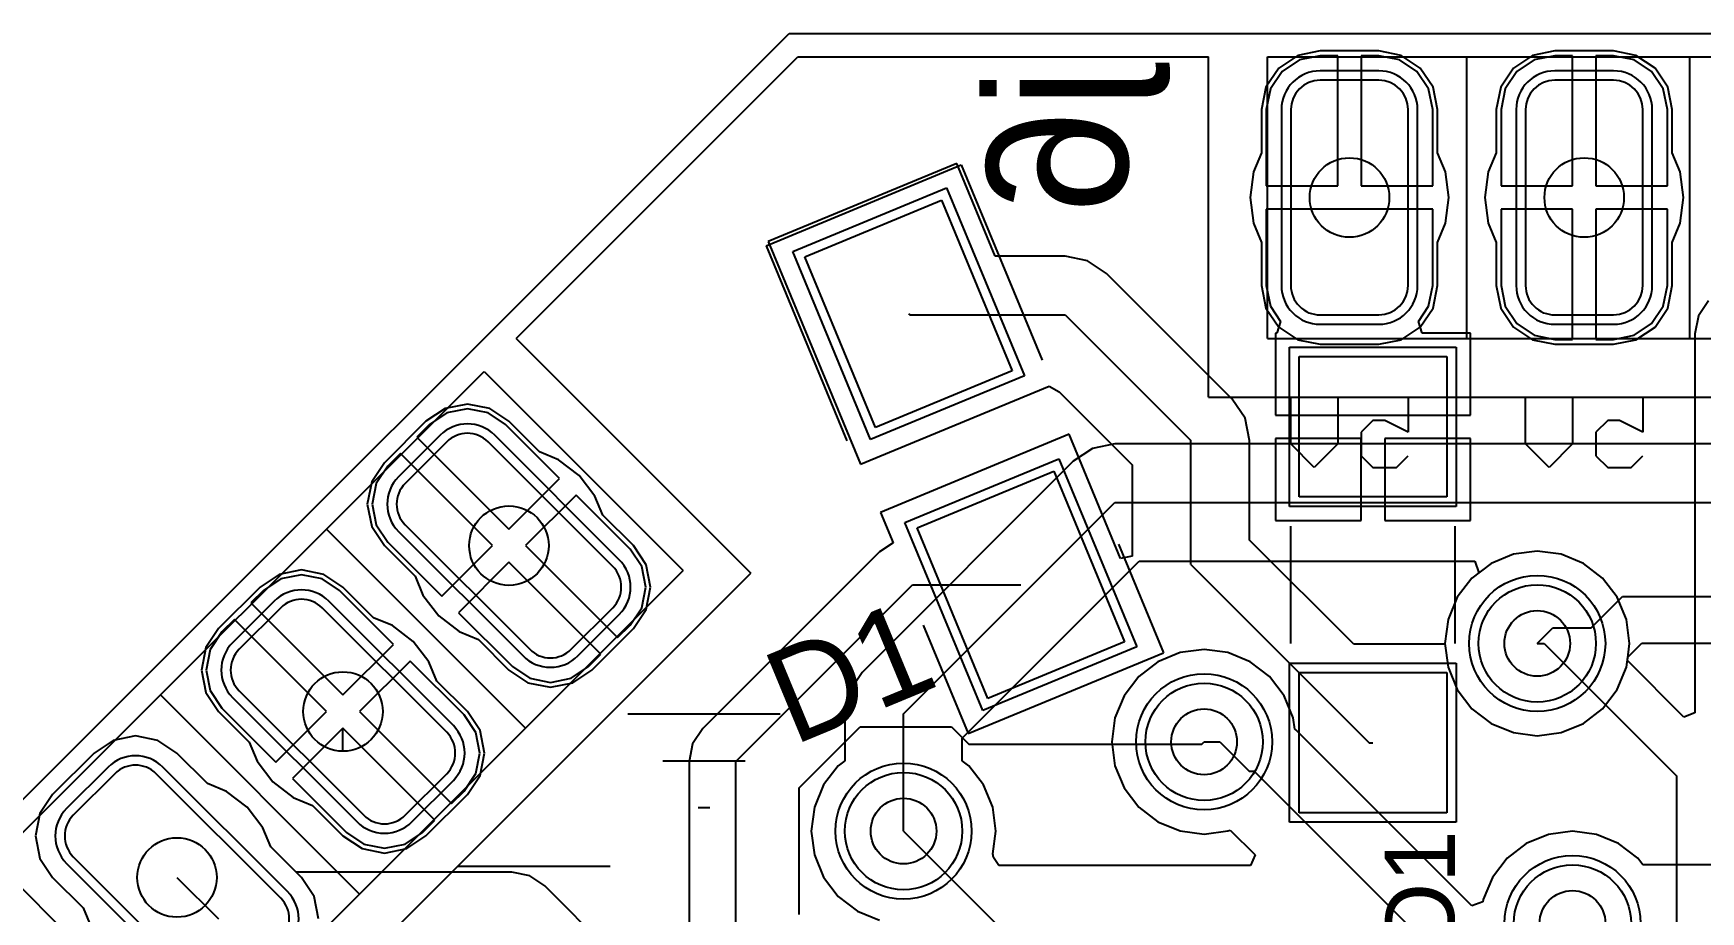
# Model space of a CAD drawing. Header units: millimetres. Extents: x 0 to 2.36, y 0 to 2.36.
# Drawn here: x 0.369 to 1.08, y 1.986 to 2.36 of the extents above; entities that cross this region are included whole.
import ezdxf

# ---------------------------------------------------------------- set-up
doc = ezdxf.new("R2010")
doc.units = ezdxf.units.MM
doc.header["$MEASUREMENT"] = 0
for name, color, linetype in [('BottomLayer', 5, 'Continuous'), ('BottomOverlay', 54, 'Continuous'), ('BottomSolder', 6, 'Continuous'), ('MultiLayer', 9, 'Continuous'), ('PadHoleLayer', 156, 'Continuous'), ('TopLayer', 1, 'Continuous'), ('TopOverlay', 2, 'Continuous'), ('TopPaste', 8, 'Continuous'), ('TopSolder', 216, 'Continuous'), ('ViaHoleLayer', 16, 'Continuous')]:
    doc.layers.add(name, color=color, linetype=linetype)

# ---------------------------------------------------------------- blocks, each defined once
blk = doc.blocks.new('___6_______B_2')
at = {"layer": 'BottomLayer'}
for p, q in [((0.0375, 0.025), (-0.0375, 0.025)), ((-0.05, 0.0125), (-0.05, -0.0125)), ((0.05, -0.0125), (0.05, 0.0125)), ((-0.0375, -0.025), (0.0375, -0.025)), ((0.0375, -0.075), (-0.0375, -0.075)), ((-0.05, -0.0875), (-0.05, -0.1125)), ((0.05, -0.1125), (0.05, -0.0875)), ((-0.0375, -0.125), (0.0375, -0.125)), ((0.0375, -0.175), (-0.0375, -0.175)), ((-0.05, -0.1875), (-0.05, -0.2125)), ((0.05, -0.2125), (0.05, -0.1875)), ((-0.0375, -0.225), (0.0375, -0.225)), ((0.0375, -0.275), (-0.0375, -0.275)), ((-0.05, -0.2875), (-0.05, -0.3125)), ((0.05, -0.3125), (0.05, -0.2875)), ((-0.0375, -0.325), (0.0375, -0.325)), ((0.0375, -0.375), (-0.0375, -0.375)), ((-0.05, -0.3875), (-0.05, -0.4125)), ((0.05, -0.4125), (0.05, -0.3875)), ((-0.0375, -0.425), (0.0375, -0.425)), ((0.0375, -0.475), (-0.0375, -0.475)), ((-0.05, -0.4875), (-0.05, -0.5125)), ((0.05, -0.5125), (0.05, -0.4875)), ((-0.0375, -0.525), (0.0375, -0.525))]:
    blk.add_line(p, q, dxfattribs=at)
for centre, start, end in [((-0.0375, 0.0125), 90, 180), ((0.0375, 0.0125), 0, 90), ((-0.0375, -0.0125), 180, 270), ((0.0375, -0.0125), 270, 0), ((-0.0375, -0.0875), 90, 180), ((0.0375, -0.0875), 0, 90), ((-0.0375, -0.1125), 180, 270), ((0.0375, -0.1125), 270, 0), ((-0.0375, -0.1875), 90, 180), ((0.0375, -0.1875), 0, 90), ((-0.0375, -0.2125), 180, 270), ((0.0375, -0.2125), 270, 0), ((-0.0375, -0.2875), 90, 180), ((0.0375, -0.2875), 0, 90), ((-0.0375, -0.3125), 180, 270), ((0.0375, -0.3125), 270, 0), ((-0.0375, -0.3875), 90, 180), ((0.0375, -0.3875), 0, 90), ((-0.0375, -0.4125), 180, 270), ((0.0375, -0.4125), 270, 0), ((-0.0375, -0.4875), 90, 180), ((0.0375, -0.4875), 0, 90), ((-0.0375, -0.5125), 180, 270), ((0.0375, -0.5125), 270, 0)]:
    blk.add_arc(centre, 0.0125, start, end, dxfattribs=at)
at = {"layer": 'BottomOverlay'}
for p, q in [((-0.06, 0.045), (0.06, 0.045)), ((-0.06, -0.535), (-0.06, 0.045)), ((0.06, -0.535), (0.06, 0.045)), ((-0.06, -0.05), (0.06, -0.05)), ((-0.06, -0.15), (0.06, -0.15)), ((-0.06, -0.25), (0.06, -0.25)), ((-0.06, -0.355), (0.06, -0.355)), ((-0.06, -0.45), (0.06, -0.45)), ((-0.06, -0.535), (0.06, -0.535))]:
    blk.add_line(p, q, dxfattribs=at)
at = {"layer": 'BottomSolder'}
for p, q in [((0.0375, 0.029), (-0.0375, 0.029)), ((-0.054, 0.0125), (-0.054, -0.0125)), ((0.054, -0.0125), (0.054, 0.0125)), ((-0.0375, -0.029), (0.0375, -0.029)), ((0.0375, -0.071), (-0.0375, -0.071)), ((-0.054, -0.0875), (-0.054, -0.1125)), ((0.054, -0.1125), (0.054, -0.0875)), ((-0.0375, -0.129), (0.0375, -0.129)), ((0.0375, -0.171), (-0.0375, -0.171)), ((-0.054, -0.1875), (-0.054, -0.2125)), ((0.054, -0.2125), (0.054, -0.1875)), ((-0.0375, -0.229), (0.0375, -0.229)), ((0.0375, -0.271), (-0.0375, -0.271)), ((-0.054, -0.2875), (-0.054, -0.3125)), ((0.054, -0.3125), (0.054, -0.2875)), ((-0.0375, -0.329), (0.0375, -0.329)), ((0.0375, -0.371), (-0.0375, -0.371)), ((-0.054, -0.3875), (-0.054, -0.4125)), ((0.054, -0.4125), (0.054, -0.3875)), ((-0.0375, -0.429), (0.0375, -0.429)), ((0.0375, -0.471), (-0.0375, -0.471)), ((-0.054, -0.4875), (-0.054, -0.5125)), ((0.054, -0.5125), (0.054, -0.4875)), ((-0.0375, -0.529), (0.0375, -0.529))]:
    blk.add_line(p, q, dxfattribs=at)
for centre, start, end in [((-0.0375, 0.0125), 90, 180), ((0.0375, 0.0125), 0, 90), ((-0.0375, -0.0125), 180, 270), ((0.0375, -0.0125), 270, 0), ((-0.0375, -0.0875), 90, 180), ((0.0375, -0.0875), 0, 90), ((-0.0375, -0.1125), 180, 270), ((0.0375, -0.1125), 270, 0), ((-0.0375, -0.1875), 90, 180), ((0.0375, -0.1875), 0, 90), ((-0.0375, -0.2125), 180, 270), ((0.0375, -0.2125), 270, 0), ((-0.0375, -0.2875), 90, 180), ((0.0375, -0.2875), 0, 90), ((-0.0375, -0.3125), 180, 270), ((0.0375, -0.3125), 270, 0), ((-0.0375, -0.3875), 90, 180), ((0.0375, -0.3875), 0, 90), ((-0.0375, -0.4125), 180, 270), ((0.0375, -0.4125), 270, 0), ((-0.0375, -0.4875), 90, 180), ((0.0375, -0.4875), 0, 90), ((-0.0375, -0.5125), 180, 270), ((0.0375, -0.5125), 270, 0)]:
    blk.add_arc(centre, 0.0165, start, end, dxfattribs=at)
at = {"layer": 'MultiLayer'}
for p, q in [((0.0375, 0.025), (-0.0375, 0.025)), ((-0.05, 0.0125), (-0.05, -0.0125)), ((0.05, -0.0125), (0.05, 0.0125)), ((-0.0375, -0.025), (0.0375, -0.025)), ((0.0375, -0.075), (-0.0375, -0.075)), ((-0.05, -0.0875), (-0.05, -0.1125)), ((0.05, -0.1125), (0.05, -0.0875)), ((-0.0375, -0.125), (0.0375, -0.125)), ((0.0375, -0.175), (-0.0375, -0.175)), ((-0.05, -0.1875), (-0.05, -0.2125)), ((0.05, -0.2125), (0.05, -0.1875)), ((-0.0375, -0.225), (0.0375, -0.225)), ((0.0375, -0.275), (-0.0375, -0.275)), ((-0.05, -0.2875), (-0.05, -0.3125)), ((0.05, -0.3125), (0.05, -0.2875)), ((-0.0375, -0.325), (0.0375, -0.325)), ((0.0375, -0.375), (-0.0375, -0.375)), ((-0.05, -0.3875), (-0.05, -0.4125)), ((0.05, -0.4125), (0.05, -0.3875)), ((-0.0375, -0.425), (0.0375, -0.425)), ((0.0375, -0.475), (-0.0375, -0.475)), ((-0.05, -0.4875), (-0.05, -0.5125)), ((0.05, -0.5125), (0.05, -0.4875)), ((-0.0375, -0.525), (0.0375, -0.525))]:
    blk.add_line(p, q, dxfattribs=at)
for centre, start, end in [((-0.0375, 0.0125), 90, 180), ((0.0375, 0.0125), 0, 90), ((-0.0375, -0.0125), 180, 270), ((0.0375, -0.0125), 270, 0), ((-0.0375, -0.0875), 90, 180), ((0.0375, -0.0875), 0, 90), ((-0.0375, -0.1125), 180, 270), ((0.0375, -0.1125), 270, 0), ((-0.0375, -0.1875), 90, 180), ((0.0375, -0.1875), 0, 90), ((-0.0375, -0.2125), 180, 270), ((0.0375, -0.2125), 270, 0), ((-0.0375, -0.2875), 90, 180), ((0.0375, -0.2875), 0, 90), ((-0.0375, -0.3125), 180, 270), ((0.0375, -0.3125), 270, 0), ((-0.0375, -0.3875), 90, 180), ((0.0375, -0.3875), 0, 90), ((-0.0375, -0.4125), 180, 270), ((0.0375, -0.4125), 270, 0), ((-0.0375, -0.4875), 90, 180), ((0.0375, -0.4875), 0, 90), ((-0.0375, -0.5125), 180, 270), ((0.0375, -0.5125), 270, 0)]:
    blk.add_arc(centre, 0.0125, start, end, dxfattribs=at)
at = {"layer": 'PadHoleLayer'}
for centre in [(0, 0), (0, -0.1), (0, -0.2), (0, -0.3), (0, -0.4), (0, -0.5)]:
    blk.add_circle(centre, 0.01693, dxfattribs=at)
at = {"layer": 'TopLayer'}
for p, q in [((0.0375, 0.025), (-0.0375, 0.025)), ((-0.05, 0.0125), (-0.05, -0.0125)), ((0.05, -0.0125), (0.05, 0.0125)), ((-0.0375, -0.025), (0.0375, -0.025)), ((0.0375, -0.075), (-0.0375, -0.075)), ((-0.05, -0.0875), (-0.05, -0.1125)), ((0.05, -0.1125), (0.05, -0.0875)), ((-0.0375, -0.125), (0.0375, -0.125)), ((0.0375, -0.175), (-0.0375, -0.175)), ((-0.05, -0.1875), (-0.05, -0.2125)), ((0.05, -0.2125), (0.05, -0.1875)), ((-0.0375, -0.225), (0.0375, -0.225)), ((0.0375, -0.275), (-0.0375, -0.275)), ((-0.05, -0.2875), (-0.05, -0.3125)), ((0.05, -0.3125), (0.05, -0.2875)), ((-0.0375, -0.325), (0.0375, -0.325)), ((0.0375, -0.375), (-0.0375, -0.375)), ((-0.05, -0.3875), (-0.05, -0.4125)), ((0.05, -0.4125), (0.05, -0.3875)), ((-0.0375, -0.425), (0.0375, -0.425)), ((0.0375, -0.475), (-0.0375, -0.475)), ((-0.05, -0.4875), (-0.05, -0.5125)), ((0.05, -0.5125), (0.05, -0.4875)), ((-0.0375, -0.525), (0.0375, -0.525))]:
    blk.add_line(p, q, dxfattribs=at)
for centre, start, end in [((-0.0375, 0.0125), 90, 180), ((0.0375, 0.0125), 0, 90), ((-0.0375, -0.0125), 180, 270), ((0.0375, -0.0125), 270, 0), ((-0.0375, -0.0875), 90, 180), ((0.0375, -0.0875), 0, 90), ((-0.0375, -0.1125), 180, 270), ((0.0375, -0.1125), 270, 0), ((-0.0375, -0.1875), 90, 180), ((0.0375, -0.1875), 0, 90), ((-0.0375, -0.2125), 180, 270), ((0.0375, -0.2125), 270, 0), ((-0.0375, -0.2875), 90, 180), ((0.0375, -0.2875), 0, 90), ((-0.0375, -0.3125), 180, 270), ((0.0375, -0.3125), 270, 0), ((-0.0375, -0.3875), 90, 180), ((0.0375, -0.3875), 0, 90), ((-0.0375, -0.4125), 180, 270), ((0.0375, -0.4125), 270, 0), ((-0.0375, -0.4875), 90, 180), ((0.0375, -0.4875), 0, 90), ((-0.0375, -0.5125), 180, 270), ((0.0375, -0.5125), 270, 0)]:
    blk.add_arc(centre, 0.0125, start, end, dxfattribs=at)
at = {"layer": 'TopSolder'}
for p, q in [((0.0375, 0.029), (-0.0375, 0.029)), ((-0.054, 0.0125), (-0.054, -0.0125)), ((0.054, -0.0125), (0.054, 0.0125)), ((-0.0375, -0.029), (0.0375, -0.029)), ((0.0375, -0.071), (-0.0375, -0.071)), ((-0.054, -0.0875), (-0.054, -0.1125)), ((0.054, -0.1125), (0.054, -0.0875)), ((-0.0375, -0.129), (0.0375, -0.129)), ((0.0375, -0.171), (-0.0375, -0.171)), ((-0.054, -0.1875), (-0.054, -0.2125)), ((0.054, -0.2125), (0.054, -0.1875)), ((-0.0375, -0.229), (0.0375, -0.229)), ((0.0375, -0.271), (-0.0375, -0.271)), ((-0.054, -0.2875), (-0.054, -0.3125)), ((0.054, -0.3125), (0.054, -0.2875)), ((-0.0375, -0.329), (0.0375, -0.329)), ((0.0375, -0.371), (-0.0375, -0.371)), ((-0.054, -0.3875), (-0.054, -0.4125)), ((0.054, -0.4125), (0.054, -0.3875)), ((-0.0375, -0.429), (0.0375, -0.429)), ((0.0375, -0.471), (-0.0375, -0.471)), ((-0.054, -0.4875), (-0.054, -0.5125)), ((0.054, -0.5125), (0.054, -0.4875)), ((-0.0375, -0.529), (0.0375, -0.529))]:
    blk.add_line(p, q, dxfattribs=at)
for centre, start, end in [((-0.0375, 0.0125), 90, 180), ((0.0375, 0.0125), 0, 90), ((-0.0375, -0.0125), 180, 270), ((0.0375, -0.0125), 270, 0), ((-0.0375, -0.0875), 90, 180), ((0.0375, -0.0875), 0, 90), ((-0.0375, -0.1125), 180, 270), ((0.0375, -0.1125), 270, 0), ((-0.0375, -0.1875), 90, 180), ((0.0375, -0.1875), 0, 90), ((-0.0375, -0.2125), 180, 270), ((0.0375, -0.2125), 270, 0), ((-0.0375, -0.2875), 90, 180), ((0.0375, -0.2875), 0, 90), ((-0.0375, -0.3125), 180, 270), ((0.0375, -0.3125), 270, 0), ((-0.0375, -0.3875), 90, 180), ((0.0375, -0.3875), 0, 90), ((-0.0375, -0.4125), 180, 270), ((0.0375, -0.4125), 270, 0), ((-0.0375, -0.4875), 90, 180), ((0.0375, -0.4875), 0, 90), ((-0.0375, -0.5125), 180, 270), ((0.0375, -0.5125), 270, 0)]:
    blk.add_arc(centre, 0.0165, start, end, dxfattribs=at)
blk = doc.blocks.new('___6_______B_3')
at = {"layer": 'BottomLayer'}
for p, q in [((0.0375, 0.025), (-0.0375, 0.025)), ((-0.05, 0.0125), (-0.05, -0.0125)), ((0.05, -0.0125), (0.05, 0.0125)), ((-0.0375, -0.025), (0.0375, -0.025)), ((0.0375, -0.075), (-0.0375, -0.075)), ((-0.05, -0.0875), (-0.05, -0.1125)), ((0.05, -0.1125), (0.05, -0.0875)), ((-0.0375, -0.125), (0.0375, -0.125)), ((0.0375, -0.175), (-0.0375, -0.175)), ((-0.05, -0.1875), (-0.05, -0.2125)), ((0.05, -0.2125), (0.05, -0.1875)), ((-0.0375, -0.225), (0.0375, -0.225)), ((0.0375, -0.275), (-0.0375, -0.275)), ((-0.05, -0.2875), (-0.05, -0.3125)), ((0.05, -0.3125), (0.05, -0.2875)), ((-0.0375, -0.325), (0.0375, -0.325)), ((0.0375, -0.375), (-0.0375, -0.375)), ((-0.05, -0.3875), (-0.05, -0.4125)), ((0.05, -0.4125), (0.05, -0.3875)), ((-0.0375, -0.425), (0.0375, -0.425)), ((0.0375, -0.475), (-0.0375, -0.475)), ((-0.05, -0.4875), (-0.05, -0.5125)), ((0.05, -0.5125), (0.05, -0.4875)), ((-0.0375, -0.525), (0.0375, -0.525))]:
    blk.add_line(p, q, dxfattribs=at)
for centre, start, end in [((-0.0375, 0.0125), 90, 180), ((0.0375, 0.0125), 0, 90), ((-0.0375, -0.0125), 180, 270), ((0.0375, -0.0125), 270, 0), ((-0.0375, -0.0875), 90, 180), ((0.0375, -0.0875), 0, 90), ((-0.0375, -0.1125), 180, 270), ((0.0375, -0.1125), 270, 0), ((-0.0375, -0.1875), 90, 180), ((0.0375, -0.1875), 0, 90), ((-0.0375, -0.2125), 180, 270), ((0.0375, -0.2125), 270, 0), ((-0.0375, -0.2875), 90, 180), ((0.0375, -0.2875), 0, 90), ((-0.0375, -0.3125), 180, 270), ((0.0375, -0.3125), 270, 0), ((-0.0375, -0.3875), 90, 180), ((0.0375, -0.3875), 0, 90), ((-0.0375, -0.4125), 180, 270), ((0.0375, -0.4125), 270, 0), ((-0.0375, -0.4875), 90, 180), ((0.0375, -0.4875), 0, 90), ((-0.0375, -0.5125), 180, 270), ((0.0375, -0.5125), 270, 0)]:
    blk.add_arc(centre, 0.0125, start, end, dxfattribs=at)
at = {"layer": 'BottomOverlay'}
for p, q in [((0.06, 0.045), (-0.06, 0.045)), ((-0.06, -0.535), (-0.06, 0.045)), ((0.06, -0.535), (0.06, 0.045)), ((0.06, -0.05), (-0.06, -0.05)), ((0.06, -0.15), (-0.06, -0.15)), ((0.06, -0.25), (-0.06, -0.25)), ((0.06, -0.355), (-0.06, -0.355)), ((0.06, -0.45), (-0.06, -0.45)), ((0.06, -0.535), (-0.06, -0.535))]:
    blk.add_line(p, q, dxfattribs=at)
at = {"layer": 'BottomSolder'}
for p, q in [((0.0375, 0.029), (-0.0375, 0.029)), ((-0.054, 0.0125), (-0.054, -0.0125)), ((0.054, -0.0125), (0.054, 0.0125)), ((-0.0375, -0.029), (0.0375, -0.029)), ((0.0375, -0.071), (-0.0375, -0.071)), ((-0.054, -0.0875), (-0.054, -0.1125)), ((0.054, -0.1125), (0.054, -0.0875)), ((-0.0375, -0.129), (0.0375, -0.129)), ((0.0375, -0.171), (-0.0375, -0.171)), ((-0.054, -0.1875), (-0.054, -0.2125)), ((0.054, -0.2125), (0.054, -0.1875)), ((-0.0375, -0.229), (0.0375, -0.229)), ((0.0375, -0.271), (-0.0375, -0.271)), ((-0.054, -0.2875), (-0.054, -0.3125)), ((0.054, -0.3125), (0.054, -0.2875)), ((-0.0375, -0.329), (0.0375, -0.329)), ((0.0375, -0.371), (-0.0375, -0.371)), ((-0.054, -0.3875), (-0.054, -0.4125)), ((0.054, -0.4125), (0.054, -0.3875)), ((-0.0375, -0.429), (0.0375, -0.429)), ((0.0375, -0.471), (-0.0375, -0.471)), ((-0.054, -0.4875), (-0.054, -0.5125)), ((0.054, -0.5125), (0.054, -0.4875)), ((-0.0375, -0.529), (0.0375, -0.529))]:
    blk.add_line(p, q, dxfattribs=at)
for centre, start, end in [((-0.0375, 0.0125), 90, 180), ((0.0375, 0.0125), 0, 90), ((-0.0375, -0.0125), 180, 270), ((0.0375, -0.0125), 270, 0), ((-0.0375, -0.0875), 90, 180), ((0.0375, -0.0875), 0, 90), ((-0.0375, -0.1125), 180, 270), ((0.0375, -0.1125), 270, 0), ((-0.0375, -0.1875), 90, 180), ((0.0375, -0.1875), 0, 90), ((-0.0375, -0.2125), 180, 270), ((0.0375, -0.2125), 270, 0), ((-0.0375, -0.2875), 90, 180), ((0.0375, -0.2875), 0, 90), ((-0.0375, -0.3125), 180, 270), ((0.0375, -0.3125), 270, 0), ((-0.0375, -0.3875), 90, 180), ((0.0375, -0.3875), 0, 90), ((-0.0375, -0.4125), 180, 270), ((0.0375, -0.4125), 270, 0), ((-0.0375, -0.4875), 90, 180), ((0.0375, -0.4875), 0, 90), ((-0.0375, -0.5125), 180, 270), ((0.0375, -0.5125), 270, 0)]:
    blk.add_arc(centre, 0.0165, start, end, dxfattribs=at)
at = {"layer": 'MultiLayer'}
for p, q in [((0.0375, 0.025), (-0.0375, 0.025)), ((-0.05, 0.0125), (-0.05, -0.0125)), ((0.05, -0.0125), (0.05, 0.0125)), ((-0.0375, -0.025), (0.0375, -0.025)), ((0.0375, -0.075), (-0.0375, -0.075)), ((-0.05, -0.0875), (-0.05, -0.1125)), ((0.05, -0.1125), (0.05, -0.0875)), ((-0.0375, -0.125), (0.0375, -0.125)), ((0.0375, -0.175), (-0.0375, -0.175)), ((-0.05, -0.1875), (-0.05, -0.2125)), ((0.05, -0.2125), (0.05, -0.1875)), ((-0.0375, -0.225), (0.0375, -0.225)), ((0.0375, -0.275), (-0.0375, -0.275)), ((-0.05, -0.2875), (-0.05, -0.3125)), ((0.05, -0.3125), (0.05, -0.2875)), ((-0.0375, -0.325), (0.0375, -0.325)), ((0.0375, -0.375), (-0.0375, -0.375)), ((-0.05, -0.3875), (-0.05, -0.4125)), ((0.05, -0.4125), (0.05, -0.3875)), ((-0.0375, -0.425), (0.0375, -0.425)), ((0.0375, -0.475), (-0.0375, -0.475)), ((-0.05, -0.4875), (-0.05, -0.5125)), ((0.05, -0.5125), (0.05, -0.4875)), ((-0.0375, -0.525), (0.0375, -0.525))]:
    blk.add_line(p, q, dxfattribs=at)
for centre, start, end in [((-0.0375, 0.0125), 90, 180), ((0.0375, 0.0125), 0, 90), ((-0.0375, -0.0125), 180, 270), ((0.0375, -0.0125), 270, 0), ((-0.0375, -0.0875), 90, 180), ((0.0375, -0.0875), 0, 90), ((-0.0375, -0.1125), 180, 270), ((0.0375, -0.1125), 270, 0), ((-0.0375, -0.1875), 90, 180), ((0.0375, -0.1875), 0, 90), ((-0.0375, -0.2125), 180, 270), ((0.0375, -0.2125), 270, 0), ((-0.0375, -0.2875), 90, 180), ((0.0375, -0.2875), 0, 90), ((-0.0375, -0.3125), 180, 270), ((0.0375, -0.3125), 270, 0), ((-0.0375, -0.3875), 90, 180), ((0.0375, -0.3875), 0, 90), ((-0.0375, -0.4125), 180, 270), ((0.0375, -0.4125), 270, 0), ((-0.0375, -0.4875), 90, 180), ((0.0375, -0.4875), 0, 90), ((-0.0375, -0.5125), 180, 270), ((0.0375, -0.5125), 270, 0)]:
    blk.add_arc(centre, 0.0125, start, end, dxfattribs=at)
at = {"layer": 'PadHoleLayer'}
for centre in [(0, 0), (0, -0.1), (0, -0.2), (0, -0.3), (0, -0.4), (0, -0.5)]:
    blk.add_circle(centre, 0.01693, dxfattribs=at)
at = {"layer": 'TopLayer'}
for p, q in [((0.0375, 0.025), (-0.0375, 0.025)), ((-0.05, 0.0125), (-0.05, -0.0125)), ((0.05, -0.0125), (0.05, 0.0125)), ((-0.0375, -0.025), (0.0375, -0.025)), ((0.0375, -0.075), (-0.0375, -0.075)), ((-0.05, -0.0875), (-0.05, -0.1125)), ((0.05, -0.1125), (0.05, -0.0875)), ((-0.0375, -0.125), (0.0375, -0.125)), ((0.0375, -0.175), (-0.0375, -0.175)), ((-0.05, -0.1875), (-0.05, -0.2125)), ((0.05, -0.2125), (0.05, -0.1875)), ((-0.0375, -0.225), (0.0375, -0.225)), ((0.0375, -0.275), (-0.0375, -0.275)), ((-0.05, -0.2875), (-0.05, -0.3125)), ((0.05, -0.3125), (0.05, -0.2875)), ((-0.0375, -0.325), (0.0375, -0.325)), ((0.0375, -0.375), (-0.0375, -0.375)), ((-0.05, -0.3875), (-0.05, -0.4125)), ((0.05, -0.4125), (0.05, -0.3875)), ((-0.0375, -0.425), (0.0375, -0.425)), ((0.0375, -0.475), (-0.0375, -0.475)), ((-0.05, -0.4875), (-0.05, -0.5125)), ((0.05, -0.5125), (0.05, -0.4875)), ((-0.0375, -0.525), (0.0375, -0.525))]:
    blk.add_line(p, q, dxfattribs=at)
for centre, start, end in [((-0.0375, 0.0125), 90, 180), ((0.0375, 0.0125), 0, 90), ((-0.0375, -0.0125), 180, 270), ((0.0375, -0.0125), 270, 0), ((-0.0375, -0.0875), 90, 180), ((0.0375, -0.0875), 0, 90), ((-0.0375, -0.1125), 180, 270), ((0.0375, -0.1125), 270, 0), ((-0.0375, -0.1875), 90, 180), ((0.0375, -0.1875), 0, 90), ((-0.0375, -0.2125), 180, 270), ((0.0375, -0.2125), 270, 0), ((-0.0375, -0.2875), 90, 180), ((0.0375, -0.2875), 0, 90), ((-0.0375, -0.3125), 180, 270), ((0.0375, -0.3125), 270, 0), ((-0.0375, -0.3875), 90, 180), ((0.0375, -0.3875), 0, 90), ((-0.0375, -0.4125), 180, 270), ((0.0375, -0.4125), 270, 0), ((-0.0375, -0.4875), 90, 180), ((0.0375, -0.4875), 0, 90), ((-0.0375, -0.5125), 180, 270), ((0.0375, -0.5125), 270, 0)]:
    blk.add_arc(centre, 0.0125, start, end, dxfattribs=at)
at = {"layer": 'TopSolder'}
for p, q in [((0.0375, 0.029), (-0.0375, 0.029)), ((-0.054, 0.0125), (-0.054, -0.0125)), ((0.054, -0.0125), (0.054, 0.0125)), ((-0.0375, -0.029), (0.0375, -0.029)), ((0.0375, -0.071), (-0.0375, -0.071)), ((-0.054, -0.0875), (-0.054, -0.1125)), ((0.054, -0.1125), (0.054, -0.0875)), ((-0.0375, -0.129), (0.0375, -0.129)), ((0.0375, -0.171), (-0.0375, -0.171)), ((-0.054, -0.1875), (-0.054, -0.2125)), ((0.054, -0.2125), (0.054, -0.1875)), ((-0.0375, -0.229), (0.0375, -0.229)), ((0.0375, -0.271), (-0.0375, -0.271)), ((-0.054, -0.2875), (-0.054, -0.3125)), ((0.054, -0.3125), (0.054, -0.2875)), ((-0.0375, -0.329), (0.0375, -0.329)), ((0.0375, -0.371), (-0.0375, -0.371)), ((-0.054, -0.3875), (-0.054, -0.4125)), ((0.054, -0.4125), (0.054, -0.3875)), ((-0.0375, -0.429), (0.0375, -0.429)), ((0.0375, -0.471), (-0.0375, -0.471)), ((-0.054, -0.4875), (-0.054, -0.5125)), ((0.054, -0.5125), (0.054, -0.4875)), ((-0.0375, -0.529), (0.0375, -0.529))]:
    blk.add_line(p, q, dxfattribs=at)
for centre, start, end in [((-0.0375, 0.0125), 90, 180), ((0.0375, 0.0125), 0, 90), ((-0.0375, -0.0125), 180, 270), ((0.0375, -0.0125), 270, 0), ((-0.0375, -0.0875), 90, 180), ((0.0375, -0.0875), 0, 90), ((-0.0375, -0.1125), 180, 270), ((0.0375, -0.1125), 270, 0), ((-0.0375, -0.1875), 90, 180), ((0.0375, -0.1875), 0, 90), ((-0.0375, -0.2125), 180, 270), ((0.0375, -0.2125), 270, 0), ((-0.0375, -0.2875), 90, 180), ((0.0375, -0.2875), 0, 90), ((-0.0375, -0.3125), 180, 270), ((0.0375, -0.3125), 270, 0), ((-0.0375, -0.3875), 90, 180), ((0.0375, -0.3875), 0, 90), ((-0.0375, -0.4125), 180, 270), ((0.0375, -0.4125), 270, 0), ((-0.0375, -0.4875), 90, 180), ((0.0375, -0.4875), 0, 90), ((-0.0375, -0.5125), 180, 270), ((0.0375, -0.5125), 270, 0)]:
    blk.add_arc(centre, 0.0165, start, end, dxfattribs=at)
blk = doc.blocks.new('LED3_2X1_6_15')
at = {"layer": 'TopLayer'}
for p, q in [((-0.03937, -0.0315), (-0.03937, 0.0315)), ((-0.03937, 0.0315), (0.03937, 0.0315)), ((0.03937, 0.0315), (0.03937, -0.0315)), ((0.08563, -0.0315), (0.08563, 0.0315)), ((0.08563, 0.0315), (0.16437, 0.0315)), ((0.16437, 0.0315), (0.16437, -0.0315)), ((0.03937, -0.0315), (-0.03937, -0.0315)), ((0.16437, -0.0315), (0.08563, -0.0315))]:
    blk.add_line(p, q, dxfattribs=at)
at = {"layer": 'TopOverlay'}
for p, q in [((0, 0.045), (-0.05, 0.045)), ((-0.05, 0.045), (-0.05, -0.045)), ((0.175, 0.045), (0.085, 0.045)), ((0.175, 0.045), (0.175, -0.045)), ((0, -0.045), (-0.05, -0.045)), ((0.175, -0.045), (0.085, -0.045))]:
    blk.add_line(p, q, dxfattribs=at)
at = {"layer": 'TopPaste'}
for p, q in [((-0.03937, -0.0315), (-0.03937, 0.0315)), ((-0.03937, 0.0315), (0.03937, 0.0315)), ((0.03937, 0.0315), (0.03937, -0.0315)), ((0.08563, -0.0315), (0.08563, 0.0315)), ((0.08563, 0.0315), (0.16437, 0.0315)), ((0.16437, 0.0315), (0.16437, -0.0315)), ((0.03937, -0.0315), (-0.03937, -0.0315)), ((0.16437, -0.0315), (0.08563, -0.0315))]:
    blk.add_line(p, q, dxfattribs=at)
at = {"layer": 'TopSolder'}
for p, q in [((-0.04337, -0.0355), (-0.04337, 0.0355)), ((-0.04337, 0.0355), (0.04337, 0.0355)), ((0.04337, 0.0355), (0.04337, -0.0355)), ((0.08163, -0.0355), (0.08163, 0.0355)), ((0.08163, 0.0355), (0.16837, 0.0355)), ((0.16837, 0.0355), (0.16837, -0.0355)), ((0.04337, -0.0355), (-0.04337, -0.0355)), ((0.16837, -0.0355), (0.08163, -0.0355))]:
    blk.add_line(p, q, dxfattribs=at)
blk = doc.blocks.new('1206_43')
at = {"layer": 'TopLayer'}
for p, q in [((-0.09724, -0.0315), (-0.09724, 0.0315)), ((-0.09724, 0.0315), (-0.0374, 0.0315)), ((-0.0374, 0.0315), (-0.0374, -0.0315)), ((0.0374, -0.0315), (0.0374, 0.0315)), ((0.0374, 0.0315), (0.09724, 0.0315)), ((0.09724, 0.0315), (0.09724, -0.0315)), ((-0.0374, -0.0315), (-0.09724, -0.0315)), ((0.09724, -0.0315), (0.0374, -0.0315))]:
    blk.add_line(p, q, dxfattribs=at)
at = {"layer": 'TopOverlay'}
for p, q in [((-0.025, 0.035), (0.025, 0.035)), ((-0.025, -0.035), (0.025, -0.035))]:
    blk.add_line(p, q, dxfattribs=at)
at = {"layer": 'TopPaste'}
for p, q in [((-0.09724, -0.0315), (-0.09724, 0.0315)), ((-0.09724, 0.0315), (-0.0374, 0.0315)), ((-0.0374, 0.0315), (-0.0374, -0.0315)), ((0.0374, -0.0315), (0.0374, 0.0315)), ((0.0374, 0.0315), (0.09724, 0.0315)), ((0.09724, 0.0315), (0.09724, -0.0315)), ((-0.0374, -0.0315), (-0.09724, -0.0315)), ((0.09724, -0.0315), (0.0374, -0.0315))]:
    blk.add_line(p, q, dxfattribs=at)
at = {"layer": 'TopSolder'}
for p, q in [((-0.10124, -0.0355), (-0.10124, 0.0355)), ((-0.10124, 0.0355), (-0.0334, 0.0355)), ((-0.0334, 0.0355), (-0.0334, -0.0355)), ((0.0334, -0.0355), (0.0334, 0.0355)), ((0.0334, 0.0355), (0.10124, 0.0355)), ((0.10124, 0.0355), (0.10124, -0.0355)), ((-0.0334, -0.0355), (-0.10124, -0.0355)), ((0.10124, -0.0355), (0.0334, -0.0355))]:
    blk.add_line(p, q, dxfattribs=at)

msp = doc.modelspace()

# ---------------------------------------------------------------- linework, layer by layer
at = {"layer": 'BottomLayer'}
for p, q in [((0, 1.66877), (0.69123, 2.36)), ((0.69123, 2.36), (1.66877, 2.36)), ((0.9175, 2.35248), (0.90794, 2.35058)), ((0.9425, 2.35248), (0.9175, 2.35248)), ((0.95206, 2.35058), (0.9425, 2.35248)), ((1.0175, 2.35248), (1.00794, 2.35058)), ((1.0425, 2.35248), (1.0175, 2.35248)), ((1.05206, 2.35058), (1.0425, 2.35248)), ((0.89984, 2.34516), (0.89442, 2.33706)), ((0.90794, 2.35058), (0.89984, 2.34516)), ((0.96016, 2.34516), (0.95206, 2.35058)), ((0.96558, 2.33706), (0.96016, 2.34516)), ((0.99984, 2.34516), (0.99442, 2.33706)), ((1.00794, 2.35058), (0.99984, 2.34516)), ((1.06016, 2.34516), (1.05206, 2.35058)), ((1.06558, 2.33706), (1.06016, 2.34516)), ((0.89442, 2.33706), (0.89252, 2.3275)), ((0.96748, 2.3275), (0.96558, 2.33706)), ((0.99442, 2.33706), (0.99252, 2.3275)), ((1.06748, 2.3275), (1.06558, 2.33706)), ((0.89252, 2.3275), (0.89252, 2.30908)), ((0.96748, 2.30908), (0.96748, 2.3275)), ((0.99252, 2.3275), (0.99252, 2.30908)), ((1.06748, 2.30908), (1.06748, 2.3275)), ((0.89252, 2.30908), (0.88915, 2.30095)), ((0.97085, 2.30095), (0.96748, 2.30908)), ((0.99252, 2.30908), (0.98915, 2.30095)), ((1.07085, 2.30095), (1.06748, 2.30908)), ((0.88915, 2.30095), (0.88771, 2.29)), ((0.97229, 2.29), (0.97085, 2.30095)), ((0.98915, 2.30095), (0.98771, 2.29)), ((1.07229, 2.29), (1.07085, 2.30095)), ((0.88771, 2.29), (0.88915, 2.27905)), ((0.97085, 2.27905), (0.97229, 2.29)), ((0.98771, 2.29), (0.98915, 2.27905)), ((1.07085, 2.27905), (1.07229, 2.29)), ((0.88915, 2.27905), (0.89252, 2.27092)), ((0.96748, 2.27092), (0.97085, 2.27905)), ((0.98915, 2.27905), (0.99252, 2.27092)), ((1.06748, 2.27092), (1.07085, 2.27905)), ((0.89252, 2.27092), (0.89252, 2.2525)), ((0.96748, 2.2525), (0.96748, 2.27092)), ((0.99252, 2.27092), (0.99252, 2.2525)), ((1.06748, 2.2525), (1.06748, 2.27092)), ((0.89252, 2.2525), (0.89442, 2.24294)), ((0.96558, 2.24294), (0.96748, 2.2525)), ((0.99252, 2.2525), (0.99442, 2.24294)), ((1.06558, 2.24294), (1.06748, 2.2525)), ((0.89442, 2.24294), (0.89984, 2.23484)), ((0.96016, 2.23484), (0.96558, 2.24294)), ((0.99442, 2.24294), (0.99984, 2.23484)), ((1.06016, 2.23484), (1.06558, 2.24294)), ((0.89984, 2.23484), (0.90794, 2.22942)), ((0.95206, 2.22942), (0.96016, 2.23484)), ((0.99984, 2.23484), (1.00794, 2.22942)), ((1.05206, 2.22942), (1.06016, 2.23484)), ((0.90794, 2.22942), (0.9175, 2.22752)), ((0.9175, 2.22752), (0.9425, 2.22752)), ((0.9425, 2.22752), (0.95206, 2.22942)), ((1.00794, 2.22942), (1.0175, 2.22752)), ((1.0175, 2.22752), (1.0425, 2.22752)), ((1.0425, 2.22752), (1.05206, 2.22942)), ((0.54543, 2.19822), (0.53799, 2.19325)), ((0.55421, 2.19997), (0.54543, 2.19822)), ((0.56299, 2.19822), (0.55421, 2.19997)), ((0.57043, 2.19325), (0.56299, 2.19822)), ((0.53799, 2.19325), (0.53269, 2.18794)), ((0.53269, 2.18794), (0.57189, 2.14874)), ((0.59342, 2.17026), (0.57043, 2.19325)), ((0.52562, 2.18087), (0.52031, 2.17557)), ((0.56482, 2.14167), (0.52562, 2.18087)), ((0.82044, 2.18308), (0.81234, 2.17766)), ((0.83, 2.18498), (0.82044, 2.18308)), ((1.71901, 2.18498), (0.83, 2.18498)), ((0.52031, 2.17557), (0.51534, 2.16813)), ((0.81234, 2.17766), (0.72234, 2.08766)), ((0.51534, 2.16813), (0.51359, 2.15935)), ((0.57189, 2.14874), (0.59342, 2.17026)), ((0.60049, 2.16319), (0.57896, 2.14167)), ((0.62347, 2.14021), (0.60049, 2.16319)), ((0.74, 2.07), (0.83, 2.16)), ((0.83, 2.16), (1.71901, 2.16)), ((0.51359, 2.15935), (0.51534, 2.15057)), ((0.51534, 2.15057), (0.52031, 2.14313)), ((0.52031, 2.14313), (0.5433, 2.12014)), ((0.5433, 2.12014), (0.56482, 2.14167)), ((0.57896, 2.14167), (0.61816, 2.10247)), ((0.62844, 2.13277), (0.62347, 2.14021)), ((0.57189, 2.1346), (0.55037, 2.11307)), ((0.61109, 2.0954), (0.57189, 2.1346)), ((0.63019, 2.12399), (0.62844, 2.13277)), ((0.76498, 2.05965), (0.84035, 2.13502)), ((0.84035, 2.13502), (0.98336, 2.13502)), ((0.98336, 2.13502), (0.98506, 2.13002)), ((0.47472, 2.12751), (0.46728, 2.12254)), ((0.4835, 2.12925), (0.47472, 2.12751)), ((0.49228, 2.12751), (0.4835, 2.12925)), ((0.49972, 2.12254), (0.49228, 2.12751)), ((0.62844, 2.11521), (0.63019, 2.12399)), ((0.98218, 2.12782), (0.97593, 2.11967)), ((0.98506, 2.13002), (0.98218, 2.12782)), ((0.46728, 2.12254), (0.46198, 2.11723)), ((0.46198, 2.11723), (0.50118, 2.07803)), ((0.5227, 2.09955), (0.49972, 2.12254)), ((0.97593, 2.11967), (0.972, 2.11018)), ((1.03298, 2.1067), (1.04629, 2.12)), ((1.04629, 2.12), (1.59, 2.12)), ((0.45491, 2.11016), (0.4496, 2.10486)), ((0.49411, 2.07096), (0.45491, 2.11016)), ((0.55037, 2.11307), (0.57335, 2.09009)), ((0.62347, 2.10777), (0.62844, 2.11521)), ((0.972, 2.11018), (0.97066, 2.1)), ((0.4496, 2.10486), (0.44463, 2.09741)), ((0.61816, 2.10247), (0.62347, 2.10777)), ((1.01, 2.1), (1.0167, 2.1067)), ((1.0167, 2.1067), (1.03298, 2.1067)), ((0.44463, 2.09741), (0.44288, 2.08864)), ((0.50118, 2.07803), (0.5227, 2.09955)), ((0.85787, 2.09605), (0.84838, 2.09212)), ((0.86805, 2.09739), (0.85787, 2.09605)), ((0.87823, 2.09605), (0.86805, 2.09739)), ((0.88772, 2.09212), (0.87823, 2.09605)), ((0.97066, 2.1), (0.972, 2.08982)), ((1.04857, 2.09416), (1.05452, 2.10012)), ((1.05452, 2.10012), (1.58177, 2.10012)), ((0.44288, 2.08864), (0.44463, 2.07986)), ((0.52978, 2.09248), (0.50825, 2.07096)), ((0.55276, 2.0695), (0.52978, 2.09248)), ((0.57335, 2.09009), (0.58079, 2.08512)), ((0.59835, 2.08512), (0.60579, 2.09009)), ((0.60579, 2.09009), (0.61109, 2.0954)), ((0.84838, 2.09212), (0.84023, 2.08586)), ((0.89586, 2.08586), (0.88772, 2.09212)), ((0.972, 2.08982), (0.97593, 2.08033)), ((1.04407, 2.08033), (1.048, 2.08982)), ((1.048, 2.08982), (1.04857, 2.09416)), ((0.58079, 2.08512), (0.58957, 2.08337)), ((0.58957, 2.08337), (0.59835, 2.08512)), ((0.72234, 2.08766), (0.71692, 2.07956)), ((0.84023, 2.08586), (0.83398, 2.07772)), ((0.90212, 2.07772), (0.89586, 2.08586)), ((0.44463, 2.07986), (0.4496, 2.07241)), ((0.71692, 2.07956), (0.71502, 2.07)), ((0.83398, 2.07772), (0.83005, 2.06823)), ((0.90605, 2.06823), (0.90212, 2.07772)), ((0.97593, 2.08033), (0.98218, 2.07218)), ((1.03782, 2.07218), (1.04407, 2.08033)), ((0.4496, 2.07241), (0.47258, 2.04943)), ((0.47258, 2.04943), (0.49411, 2.07096)), ((0.50825, 2.07096), (0.54745, 2.03176)), ((0.55773, 2.06206), (0.55276, 2.0695)), ((0.71502, 2.07), (0.71502, 2.04999)), ((0.74, 2.02), (0.74, 2.07)), ((0.83005, 2.06823), (0.82871, 2.05805)), ((0.90667, 2.06351), (0.90605, 2.06823)), ((0.98218, 2.07218), (0.99033, 2.06593)), ((1.02967, 2.06593), (1.03782, 2.07218)), ((0.41279, 2.06058), (0.40323, 2.05868)), ((0.42235, 2.05868), (0.41279, 2.06058)), ((0.50118, 2.06389), (0.47966, 2.04236)), ((0.54038, 2.02468), (0.50118, 2.06389)), ((0.55948, 2.05328), (0.55773, 2.06206)), ((0.90711, 2.06321), (0.90667, 2.06351)), ((0.98214, 1.98819), (0.90711, 2.06321)), ((0.99033, 2.06593), (0.99982, 2.062)), ((0.99982, 2.062), (1.01, 2.06066)), ((1.01, 2.06066), (1.02018, 2.062)), ((1.02018, 2.062), (1.02967, 2.06593)), ((0.39513, 2.05327), (0.37745, 2.03559)), ((0.40323, 2.05868), (0.39513, 2.05327)), ((0.43046, 2.05327), (0.42235, 2.05868)), ((0.44348, 2.04024), (0.43046, 2.05327)), ((0.55773, 2.0445), (0.55948, 2.05328)), ((0.76498, 2.04999), (0.76498, 2.05965)), ((0.82871, 2.05805), (0.83005, 2.04787)), ((0.86805, 2.05805), (0.87481, 2.05805)), ((0.87481, 2.05805), (0.88731, 2.04555)), ((0.71218, 2.04782), (0.70593, 2.03967)), ((0.71502, 2.04999), (0.71218, 2.04782)), ((0.76782, 2.04782), (0.76498, 2.04999)), ((0.77407, 2.03967), (0.76782, 2.04782)), ((0.83005, 2.04787), (0.83398, 2.03838)), ((0.45161, 2.03687), (0.44348, 2.04024)), ((0.47966, 2.04236), (0.50264, 2.01938)), ((0.55276, 2.03706), (0.55773, 2.0445)), ((0.70593, 2.03967), (0.702, 2.03018)), ((0.778, 2.03018), (0.77407, 2.03967)), ((0.88731, 2.04555), (0.88945, 2.04555)), ((0.88945, 2.04555), (1.115, 1.82)), ((0.37745, 2.03559), (0.37204, 2.02748)), ((0.46037, 2.03015), (0.45161, 2.03687)), ((0.54745, 2.03176), (0.55276, 2.03706)), ((0.83398, 2.03838), (0.84023, 2.03023)), ((0.37204, 2.02748), (0.37013, 2.01793)), ((0.46709, 2.02139), (0.46037, 2.03015)), ((0.53508, 2.01938), (0.54038, 2.02468)), ((0.702, 2.03018), (0.70066, 2.02)), ((0.77934, 2.02), (0.778, 2.03018)), ((0.84023, 2.03023), (0.84838, 2.02398)), ((0.37013, 2.01793), (0.37204, 2.00837)), ((0.47046, 2.01326), (0.46709, 2.02139)), ((0.50264, 2.01938), (0.51008, 2.01441)), ((0.52764, 2.01441), (0.53508, 2.01938)), ((0.70066, 2.02), (0.702, 2.00982)), ((0.77806, 2.01028), (0.77934, 2.02)), ((0.84838, 2.02398), (0.85787, 2.02005)), ((0.85787, 2.02005), (0.86805, 2.01871)), ((0.86805, 2.01871), (0.87823, 2.02005)), ((0.87823, 2.02005), (0.87921, 2.02046)), ((0.87921, 2.02046), (0.88977, 2.0099)), ((1.01482, 2.01862), (1.00533, 2.01469)), ((1.025, 2.01996), (1.01482, 2.01862)), ((1.03518, 2.01862), (1.025, 2.01996)), ((1.04467, 2.01469), (1.03518, 2.01862)), ((0.48349, 2.00023), (0.47046, 2.01326)), ((0.51008, 2.01441), (0.51886, 2.01266)), ((0.51886, 2.01266), (0.52764, 2.01441)), ((0.77832, 2.00871), (0.77806, 2.01028)), ((1.00533, 2.01469), (0.99718, 2.00844)), ((1.05282, 2.00844), (1.04467, 2.01469)), ((0.37204, 2.00837), (0.37745, 2.00026)), ((0.702, 2.00982), (0.70593, 2.00033)), ((0.78062, 2.00528), (0.77832, 2.00871)), ((0.88786, 2.00528), (0.78062, 2.00528)), ((0.88977, 2.0099), (0.88786, 2.00528)), ((0.99718, 2.00844), (0.99093, 2.00029)), ((1.05499, 2.0056), (1.05282, 2.00844)), ((1.37438, 2.0056), (1.05499, 2.0056)), ((0.37745, 2.00026), (0.39047, 1.98724)), ((0.4889, 1.99213), (0.48349, 2.00023)), ((0.70593, 2.00033), (0.71218, 1.99218)), ((0.99093, 2.00029), (0.987, 1.9908)), ((0.4908, 1.98257), (0.4889, 1.99213)), ((0.71218, 1.99218), (0.72033, 1.98593)), ((0.98687, 1.9898), (0.98214, 1.98819)), ((0.987, 1.9908), (0.98687, 1.9898)), ((0.39047, 1.98724), (0.39384, 1.9791)), ((0.72033, 1.98593), (0.72982, 1.982))]:
    msp.add_line(p, q, dxfattribs=at)
for centre in [(1.01, 2.1), (0.86805, 2.05805), (0.74, 2.02), (1.025, 1.98062)]:
    msp.add_circle(centre, 0.025, dxfattribs=at)
at = {"layer": 'BottomOverlay'}
for p, q in [((0.90501, 2.185), (0.90501, 2.205)), ((0.925, 2.205), (0.925, 2.185)), ((0.935, 2.205), (0.95499, 2.205)), ((0.95499, 2.205), (0.95499, 2.19)), ((1.00501, 2.185), (1.00501, 2.205)), ((1.025, 2.205), (1.025, 2.185)), ((1.035, 2.205), (1.05499, 2.205)), ((1.05499, 2.205), (1.05499, 2.19)), ((0.94, 2.195), (0.935, 2.19)), ((0.945, 2.195), (0.94, 2.195)), ((0.95499, 2.19), (0.945, 2.195)), ((1.04, 2.195), (1.035, 2.19)), ((1.045, 2.195), (1.04, 2.195)), ((1.05499, 2.19), (1.045, 2.195)), ((0.935, 2.19), (0.935, 2.18)), ((1.035, 2.19), (1.035, 2.18)), ((0.915, 2.175), (0.90501, 2.185)), ((0.925, 2.185), (0.915, 2.175)), ((1.015, 2.175), (1.00501, 2.185)), ((1.025, 2.185), (1.015, 2.175)), ((0.935, 2.18), (0.94, 2.175)), ((0.94, 2.175), (0.94999, 2.175)), ((0.94999, 2.175), (0.95499, 2.18)), ((1.035, 2.18), (1.04, 2.175)), ((1.04, 2.175), (1.04999, 2.175)), ((1.04999, 2.175), (1.05499, 2.18)), ((0.6225, 2.07), (0.6875, 2.07)), ((0.6375, 2.05), (0.6725, 2.05)), ((0.6525, 2.03), (0.6575, 2.03)), ((0.55, 2.005), (0.615, 2.005))]:
    msp.add_line(p, q, dxfattribs=at)
at = {"layer": 'BottomSolder'}
for centre in [(1.01, 2.1), (0.86805, 2.05805), (0.74, 2.02), (1.025, 1.98062)]:
    msp.add_circle(centre, 0.029, dxfattribs=at)
at = {"layer": 'TopLayer'}
for p, q in [((0, 1.66877), (0.69123, 2.36)), ((0.69123, 2.36), (1.66877, 2.36)), ((0.90872, 2.34869), (0.90128, 2.34372)), ((0.9175, 2.35044), (0.90872, 2.34869)), ((0.925, 2.35044), (0.9175, 2.35044)), ((0.925, 2.295), (0.925, 2.35044)), ((0.9425, 2.35044), (0.935, 2.35044)), ((0.935, 2.35044), (0.935, 2.295)), ((0.95128, 2.34869), (0.9425, 2.35044)), ((0.95872, 2.34372), (0.95128, 2.34869)), ((1.00872, 2.34869), (1.00128, 2.34372)), ((1.0175, 2.35044), (1.00872, 2.34869)), ((1.025, 2.35044), (1.0175, 2.35044)), ((1.025, 2.295), (1.025, 2.35044)), ((1.0425, 2.35044), (1.035, 2.35044)), ((1.035, 2.35044), (1.035, 2.295)), ((1.05128, 2.34869), (1.0425, 2.35044)), ((1.05872, 2.34372), (1.05128, 2.34869)), ((0.90128, 2.34372), (0.89631, 2.33628)), ((0.96369, 2.33628), (0.95872, 2.34372)), ((1.00128, 2.34372), (0.99631, 2.33628)), ((1.06369, 2.33628), (1.05872, 2.34372)), ((0.89631, 2.33628), (0.89456, 2.3275)), ((0.96544, 2.3275), (0.96369, 2.33628)), ((0.99631, 2.33628), (0.99456, 2.3275)), ((1.06544, 2.3275), (1.06369, 2.33628)), ((0.89456, 2.3275), (0.89456, 2.295)), ((0.96544, 2.295), (0.96544, 2.3275)), ((0.99456, 2.3275), (0.99456, 2.295)), ((1.06544, 2.295), (1.06544, 2.3275)), ((0.76269, 2.30459), (0.68232, 2.2713)), ((0.7791, 2.26498), (0.76269, 2.30459)), ((0.89456, 2.295), (0.925, 2.295)), ((0.935, 2.295), (0.96544, 2.295)), ((0.99456, 2.295), (1.025, 2.295)), ((1.035, 2.295), (1.06544, 2.295)), ((0.93, 2.285), (0.89456, 2.285)), ((0.89456, 2.285), (0.89456, 2.2525)), ((0.96544, 2.285), (0.93, 2.285)), ((0.96544, 2.2525), (0.96544, 2.285)), ((1.025, 2.285), (0.99456, 2.285)), ((0.99456, 2.285), (0.99456, 2.2525)), ((1.025, 2.22956), (1.025, 2.285)), ((1.06544, 2.285), (1.035, 2.285)), ((1.035, 2.285), (1.035, 2.22956)), ((1.06544, 2.2525), (1.06544, 2.285)), ((0.68232, 2.2713), (0.72164, 2.17638)), ((0.80883, 2.26498), (0.7791, 2.26498)), ((0.81839, 2.26308), (0.80883, 2.26498)), ((0.82649, 2.25766), (0.81839, 2.26308)), ((0.88008, 2.20408), (0.82649, 2.25766)), ((0.89456, 2.2525), (0.89631, 2.24372)), ((0.96369, 2.24372), (0.96544, 2.2525)), ((0.99456, 2.2525), (0.99631, 2.24372)), ((1.06369, 2.24372), (1.06544, 2.2525)), ((1.08295, 2.24606), (1.07864, 2.23961)), ((0.74216, 2.24048), (0.74265, 2.24)), ((0.74265, 2.24), (0.80883, 2.24)), ((0.80883, 2.24), (0.86242, 2.18641)), ((0.89631, 2.24372), (0.90063, 2.23724)), ((0.95937, 2.23724), (0.96369, 2.24372)), ((0.99631, 2.24372), (1.00128, 2.23628)), ((1.05872, 2.23628), (1.06369, 2.24372)), ((1.07864, 2.23961), (1.07712, 2.232)), ((0.899, 2.23224), (0.8985, 2.23224)), ((0.8985, 2.23224), (0.8985, 2.19732)), ((0.90063, 2.23724), (0.899, 2.23224)), ((0.961, 2.23224), (0.95937, 2.23724)), ((0.9815, 2.23224), (0.961, 2.23224)), ((0.9815, 2.19732), (0.9815, 2.23224)), ((1.00128, 2.23628), (1.00872, 2.23131)), ((1.00872, 2.23131), (1.0175, 2.22956)), ((1.0425, 2.22956), (1.05128, 2.23131)), ((1.05128, 2.23131), (1.05872, 2.23628)), ((1.07712, 2.232), (1.07712, 2.07046)), ((1.0175, 2.22956), (1.025, 2.22956)), ((1.035, 2.22956), (1.0425, 2.22956)), ((0.72164, 2.17638), (0.80201, 2.20967)), ((0.80201, 2.20967), (0.80201, 2.20967)), ((0.80201, 2.20967), (0.80201, 2.20967)), ((0.80201, 2.20967), (0.80629, 2.20721)), ((0.80629, 2.20721), (0.83744, 2.17607)), ((0.8855, 2.19597), (0.88008, 2.20408)), ((0.54465, 2.2001), (0.53655, 2.19469)), ((0.55421, 2.202), (0.54465, 2.2001)), ((0.56377, 2.2001), (0.55421, 2.202)), ((0.57188, 2.19469), (0.56377, 2.2001)), ((0.8874, 2.18641), (0.8855, 2.19597)), ((0.8985, 2.19732), (0.94, 2.19732)), ((0.94, 2.19732), (0.9815, 2.19732)), ((0.53655, 2.19469), (0.51887, 2.17701)), ((0.5849, 2.18166), (0.57188, 2.19469)), ((0.81053, 2.18911), (0.73016, 2.15581)), ((0.83244, 2.13621), (0.81053, 2.18911)), ((0.59304, 2.17829), (0.5849, 2.18166)), ((0.86242, 2.13369), (0.86242, 2.18641)), ((0.8874, 2.14403), (0.8874, 2.18641)), ((0.935, 2.18732), (0.8985, 2.18732)), ((0.8985, 2.18732), (0.8985, 2.1524)), ((0.935, 2.1524), (0.935, 2.18732)), ((0.9815, 2.18732), (0.945, 2.18732)), ((0.945, 2.18732), (0.945, 2.1524)), ((0.9815, 2.1524), (0.9815, 2.18732)), ((0.51887, 2.17701), (0.51346, 2.16891)), ((0.6018, 2.17157), (0.59304, 2.17829)), ((0.83744, 2.17607), (0.83744, 2.1372)), ((0.51346, 2.16891), (0.51156, 2.15935)), ((0.60852, 2.16281), (0.6018, 2.17157)), ((0.61189, 2.15468), (0.60852, 2.16281)), ((0.51156, 2.15935), (0.51346, 2.14979)), ((0.62491, 2.14165), (0.61189, 2.15468)), ((0.73016, 2.15581), (0.73552, 2.14286)), ((0.8985, 2.1524), (0.935, 2.1524)), ((0.945, 2.1524), (0.9815, 2.1524)), ((0.51346, 2.14979), (0.51887, 2.14168)), ((0.51887, 2.14168), (0.5319, 2.12866)), ((0.63032, 2.13355), (0.62491, 2.14165)), ((0.72983, 2.13906), (0.65444, 2.06367)), ((0.73552, 2.14286), (0.72983, 2.13906)), ((0.93183, 2.0996), (0.8874, 2.14403)), ((1.01, 2.13934), (0.99982, 2.138)), ((1.02018, 2.138), (1.01, 2.13934)), ((0.4835, 2.13129), (0.47394, 2.12939)), ((0.49306, 2.12939), (0.4835, 2.13129)), ((0.63223, 2.12399), (0.63032, 2.13355)), ((0.83744, 2.1372), (0.83244, 2.13621)), ((0.86242, 2.13369), (0.93843, 2.05768)), ((0.99033, 2.13407), (0.98218, 2.12782)), ((0.99982, 2.138), (0.99033, 2.13407)), ((1.02967, 2.13407), (1.02018, 2.138)), ((1.03782, 2.12782), (1.02967, 2.13407)), ((0.46584, 2.12398), (0.44816, 2.1063)), ((0.47394, 2.12939), (0.46584, 2.12398)), ((0.50117, 2.12398), (0.49306, 2.12939)), ((0.51419, 2.11095), (0.50117, 2.12398)), ((0.5319, 2.12866), (0.53527, 2.12052)), ((0.63032, 2.11443), (0.63223, 2.12399)), ((0.6685, 2.04962), (0.74388, 2.125)), ((0.74388, 2.125), (0.79, 2.125)), ((0.98218, 2.12782), (0.97593, 2.11967)), ((1.04407, 2.11967), (1.03782, 2.12782)), ((0.53527, 2.12052), (0.54199, 2.11176)), ((0.97593, 2.11967), (0.972, 2.11018)), ((1.048, 2.11018), (1.04407, 2.11967)), ((0.52233, 2.10758), (0.51419, 2.11095)), ((0.54199, 2.11176), (0.55075, 2.10504)), ((0.62491, 2.10633), (0.63032, 2.11443)), ((0.972, 2.11018), (0.97066, 2.1)), ((1.04934, 2.1), (1.048, 2.11018)), ((0.44816, 2.1063), (0.44275, 2.0982)), ((0.53108, 2.10086), (0.52233, 2.10758)), ((0.55075, 2.10504), (0.55888, 2.10167)), ((0.60723, 2.08865), (0.62491, 2.10633)), ((0.44275, 2.0982), (0.44084, 2.08864)), ((0.53781, 2.0921), (0.53108, 2.10086)), ((0.55888, 2.10167), (0.57191, 2.08865)), ((0.97031, 2.0996), (0.93183, 2.0996)), ((0.97066, 2.1), (0.97031, 2.0996)), ((1.01, 2.1), (1.01293, 2.1)), ((1.01293, 2.1), (1.0695, 2.04343)), ((1.04837, 2.09268), (1.04934, 2.1)), ((0.44084, 2.08864), (0.44275, 2.07908)), ((0.54118, 2.08397), (0.53781, 2.0921)), ((0.57191, 2.08865), (0.58001, 2.08324)), ((0.59913, 2.08324), (0.60723, 2.08865)), ((1.0725, 2.06855), (1.04837, 2.09268)), ((0.5542, 2.07094), (0.54118, 2.08397)), ((0.58001, 2.08324), (0.58957, 2.08133)), ((0.58957, 2.08133), (0.59913, 2.08324)), ((0.44275, 2.07908), (0.44816, 2.07097)), ((0.44816, 2.07097), (0.46119, 2.05795)), ((0.55961, 2.06284), (0.5542, 2.07094)), ((1.07712, 2.07046), (1.0725, 2.06855)), ((0.41279, 2.06058), (0.40323, 2.05868)), ((0.42235, 2.05868), (0.41279, 2.06058)), ((0.50114, 2.05386), (0.50114, 2.06392)), ((0.56152, 2.05328), (0.55961, 2.06284)), ((0.65444, 2.06367), (0.65013, 2.05722)), ((0.6955, 2.03843), (0.72157, 2.0645)), ((0.72157, 2.0645), (0.76046, 2.0645)), ((0.76046, 2.0645), (0.76789, 2.05707)), ((0.39513, 2.05327), (0.37745, 2.03559)), ((0.40323, 2.05868), (0.39513, 2.05327)), ((0.43046, 2.05327), (0.42235, 2.05868)), ((0.44348, 2.04024), (0.43046, 2.05327)), ((0.46119, 2.05795), (0.46456, 2.04981)), ((0.55961, 2.04372), (0.56152, 2.05328)), ((0.65013, 2.05722), (0.64862, 2.04962)), ((0.76789, 2.05707), (0.86707, 2.05707)), ((0.86707, 2.05707), (0.86805, 2.05805)), ((0.93843, 2.05768), (0.94, 2.05768)), ((0.46456, 2.04981), (0.47128, 2.04105)), ((0.64862, 2.04962), (0.64862, 1.96126)), ((0.6685, 1.96126), (0.6685, 2.04962)), ((0.45161, 2.03687), (0.44348, 2.04024)), ((0.47128, 2.04105), (0.48003, 2.03433)), ((0.5542, 2.03562), (0.55961, 2.04372)), ((1.0695, 1.90925), (1.0695, 2.04343)), ((0.37745, 2.03559), (0.37204, 2.02748)), ((0.46037, 2.03015), (0.45161, 2.03687)), ((0.48003, 2.03433), (0.48817, 2.03096)), ((0.53652, 2.01794), (0.5542, 2.03562)), ((0.6955, 1.9845), (0.6955, 2.03843)), ((0.37204, 2.02748), (0.37013, 2.01793)), ((0.46709, 2.02139), (0.46037, 2.03015)), ((0.48817, 2.03096), (0.50119, 2.01794)), ((0.37013, 2.01793), (0.37204, 2.00837)), ((0.47046, 2.01326), (0.46709, 2.02139)), ((0.50119, 2.01794), (0.5093, 2.01252)), ((0.52842, 2.01252), (0.53652, 2.01794)), ((0.74, 2.02), (0.79687, 1.96313)), ((0.48127, 2.00245), (0.47046, 2.01326)), ((0.5093, 2.01252), (0.51886, 2.01062)), ((0.51886, 2.01062), (0.52842, 2.01252)), ((0.37204, 2.00837), (0.37745, 2.00026)), ((0.37745, 2.00026), (0.39047, 1.98724)), ((0.43047, 2.00025), (0.44815, 1.98257)), ((0.57312, 2.00245), (0.48127, 2.00245)), ((0.58073, 2.00094), (0.57312, 2.00245)), ((0.58718, 1.99663), (0.58073, 2.00094)), ((0.7181, 1.86571), (0.58718, 1.99663)), ((0.39047, 1.98724), (0.39384, 1.9791))]:
    msp.add_line(p, q, dxfattribs=at)
for centre in [(1.01, 2.1), (0.86805, 2.05805), (0.74, 2.02), (1.025, 1.98062)]:
    msp.add_circle(centre, 0.025, dxfattribs=at)
at = {"layer": 'TopOverlay'}
for p, q in [((0.575, 2.23), (0.695, 2.35)), ((0.695, 2.35), (0.87, 2.35)), ((0.87, 2.205), (0.87, 2.35)), ((0.575, 2.23), (0.675, 2.13)), ((0.87, 2.205), (1.5, 2.205)), ((0.235, 1.69), (0.675, 2.13))]:
    msp.add_line(p, q, dxfattribs=at)
at = {"layer": 'TopSolder'}
for centre in [(1.01, 2.1), (0.86805, 2.05805), (0.74, 2.02), (1.025, 1.98062)]:
    msp.add_circle(centre, 0.029, dxfattribs=at)
at = {"layer": 'ViaHoleLayer'}
for centre in [(1.01, 2.1), (0.86805, 2.05805), (0.74, 2.02), (1.025, 1.98062)]:
    msp.add_circle(centre, 0.014, dxfattribs=at)

# ---------------------------------------------------------------- block references
for name, p, rotation in [('___6_______B_3', (1.43, 2.29), 270), ('LED3_2X1_6_15', (0.79, 2.125), 112.5), ('1206_43', (0.94, 2.125), 90), ('___6_______B_2', (0.57189, 2.14167), 315)]:
    msp.add_blockref(name, p, dxfattribs=dict(rotation=rotation))

# ---------------------------------------------------------------- texts
at = {"layer": 'BottomOverlay', "text_generation_flag": 2}
msp.add_text('j6', height=0.06, rotation=90, dxfattribs=at).set_placement((0.8355, 2.3455))
at = {"layer": 'TopOverlay'}
for s, height, rotation, p in [('D1', 0.04, 22.5, (0.69302, 2.05633)), ('RD1', 0.03, 90, (0.97499, 1.94001))]:
    msp.add_text(s, height=height, rotation=rotation, dxfattribs=at).set_placement(p)

doc.saveas('drawing.dxf')
